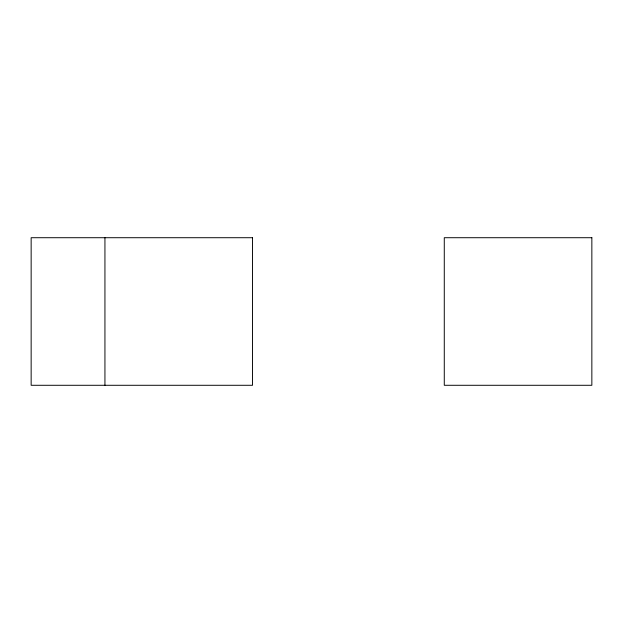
<?xml version="1.0" encoding="UTF-8"?>
<svg xmlns="http://www.w3.org/2000/svg" width="623" height="623" viewBox="0 0 623 623"><rect width="100%" height="100%" fill="white"/><g stroke="black" fill="none" stroke-linecap="round" stroke-linejoin="round"><path stroke-width="0.93" d="M104.937 237.713L104.937 385.287M252.51 237.713L31.15 237.713L31.15 385.287L252.51 385.287L252.51 237.713M591.85 237.713L444.277 237.713L444.277 385.287L591.85 385.287L591.85 237.713"/></g></svg>
